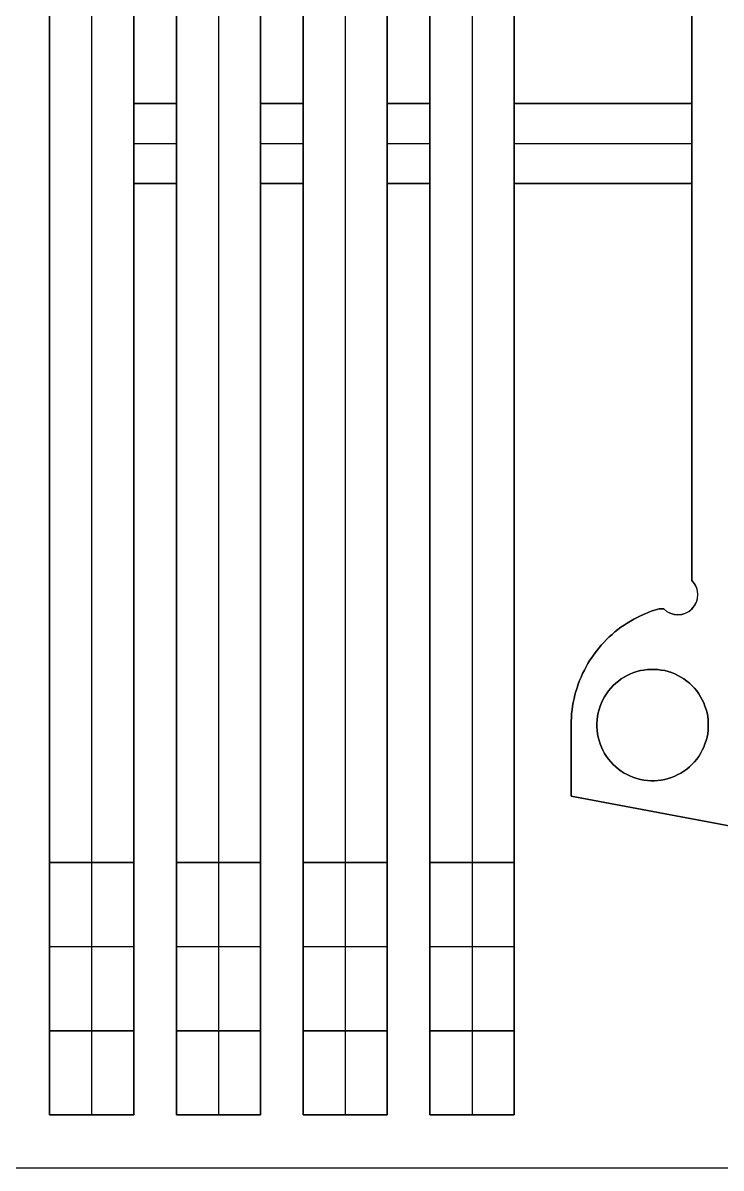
# Model space of a CAD drawing. Extents: x 24 to 120, y 0 to 48.
# Drawn here: x 48.29 to 54.83, y 0.03 to 10.76 of the extents above; entities that cross this region are included whole.
import ezdxf

# ---------------------------------------------------------------- set-up
doc = ezdxf.new("R2010")
doc.units = 0
doc.header["$MEASUREMENT"] = 0
for name, color, linetype in [('POCKETS_10_MM', 5, 'CONTINUOUS'), ('PROFILE_-_INSIDE', 30, 'CONTINUOUS'), ('PROFILE_-_OUTSIDE', 18, 'CONTINUOUS'), ('SOLIDS', 4, 'CONTINUOUS'), ('STOCK_PERIMETER', 1, 'CONTINUOUS'), ('TABS', 25, 'CONTINUOUS')]:
    doc.layers.add(name, color=color, linetype=linetype)

msp = doc.modelspace()

# ---------------------------------------------------------------- linework, layer by layer
at = {"layer": 'POCKETS_10_MM'}
for points in [[(49.329, 1.312), (49.329, 2.887), (48.541, 2.887), (48.541, 1.312)], [(50.516, 1.312), (50.516, 2.887), (49.729, 2.887), (49.729, 1.312)], [(51.703, 1.312), (51.703, 2.887), (50.916, 2.887), (50.916, 1.312)], [(52.891, 1.312), (52.891, 2.887), (52.103, 2.887), (52.103, 1.312)]]:
    msp.add_lwpolyline(points, close=True, dxfattribs=at)
at = {"layer": 'PROFILE_-_INSIDE'}
msp.add_lwpolyline([(54.704, 4.258), (54.708, 4.226), (54.71, 4.193), (54.71, 4.16), (54.708, 4.128), (54.704, 4.095), (54.698, 4.063), (54.689, 4.031), (54.679, 4), (54.667, 3.969), (54.653, 3.94), (54.637, 3.911), (54.62, 3.883), (54.601, 3.857), (54.58, 3.831), (54.557, 3.808), (54.533, 3.785), (54.508, 3.764), (54.482, 3.745), (54.454, 3.727), (54.425, 3.712), (54.395, 3.698), (54.365, 3.686), (54.334, 3.675), (54.302, 3.667), (54.27, 3.661), (54.237, 3.657), (54.205, 3.655), (54.172, 3.655), (54.139, 3.657), (54.106, 3.661), (54.074, 3.667), (54.042, 3.675), (54.011, 3.686), (53.981, 3.698), (53.951, 3.712), (53.922, 3.727), (53.895, 3.745), (53.868, 3.764), (53.843, 3.785), (53.819, 3.808), (53.797, 3.831), (53.776, 3.857), (53.756, 3.883), (53.739, 3.911), (53.723, 3.94), (53.709, 3.969), (53.697, 4), (53.687, 4.031), (53.679, 4.063), (53.673, 4.095), (53.668, 4.128), (53.666, 4.16), (53.666, 4.193), (53.668, 4.226), (53.673, 4.258), (53.679, 4.29), (53.687, 4.322), (53.697, 4.353), (53.709, 4.384), (53.723, 4.414), (53.739, 4.442), (53.756, 4.47), (53.776, 4.497), (53.797, 4.522), (53.819, 4.546), (53.843, 4.568), (53.868, 4.589), (53.895, 4.608), (53.922, 4.626), (53.951, 4.642), (53.981, 4.656), (54.011, 4.668), (54.042, 4.678), (54.074, 4.686), (54.106, 4.692), (54.139, 4.696), (54.172, 4.698), (54.205, 4.698), (54.237, 4.696), (54.27, 4.692), (54.302, 4.686), (54.334, 4.678), (54.365, 4.668), (54.395, 4.656), (54.425, 4.642), (54.454, 4.626), (54.482, 4.608), (54.508, 4.589), (54.533, 4.568), (54.557, 4.546), (54.58, 4.522), (54.601, 4.497), (54.62, 4.47), (54.637, 4.442), (54.653, 4.414), (54.667, 4.384), (54.679, 4.353), (54.689, 4.322), (54.698, 4.29)], close=True, dxfattribs=at)
at = {"layer": 'PROFILE_-_OUTSIDE'}
msp.add_line((54.557, 5.531), (54.557, 25.596), dxfattribs=at)
for points in [[(49.329, 0.525), (49.329, 31.101), (48.541, 31.101), (48.541, 0.525)], [(49.729, 0.525), (49.729, 31.101), (50.516, 31.101), (50.516, 2.887), (50.516, 1.312), (50.516, 0.525)], [(51.703, 0.525), (50.916, 0.525), (50.916, 31.101), (51.703, 31.101), (51.703, 2.887), (51.703, 1.312)], [(52.103, 0.525), (52.103, 31.101), (52.891, 31.101), (52.891, 2.887), (52.891, 1.312), (52.891, 0.525)]]:
    msp.add_lwpolyline(points, close=True, dxfattribs=at)
msp.add_lwpolyline([(67.599, 0.841), (53.425, 3.51), (53.425, 4.177), (53.426, 4.212), (53.428, 4.248), (53.43, 4.283), (53.434, 4.318), (53.439, 4.354), (53.445, 4.389), (53.453, 4.424), (53.461, 4.458), (53.47, 4.492), (53.481, 4.526), (53.492, 4.56), (53.505, 4.593), (53.518, 4.626), (53.533, 4.659), (53.549, 4.69), (53.565, 4.722), (53.583, 4.753), (53.602, 4.783), (53.621, 4.813), (53.641, 4.842), (53.663, 4.87), (53.685, 4.898), (53.708, 4.925), (53.732, 4.951), (53.757, 4.977), (53.782, 5.002), (53.809, 5.026), (53.836, 5.049), (53.863, 5.071), (53.892, 5.092), (53.921, 5.113), (53.951, 5.132), (53.981, 5.151), (54.012, 5.169), (54.043, 5.185), (54.075, 5.201), (54.108, 5.215), (54.141, 5.229), (54.174, 5.242), (54.207, 5.253), (54.241, 5.264), (54.249, 5.266), (54.292, 5.266)], dxfattribs=at)
msp.add_arc((54.425, 5.398), 0.188, 225.0016, 45, dxfattribs=at)
at = {"layer": 'SOLIDS'}
for p, q in [((48.541, 0.525, -0.738), (48.541, 31.101, -0.738)), ((48.935, 31.101, -0.738), (48.935, 0.525, -0.738)), ((49.329, 31.101, -0.738), (49.329, 0.525, -0.738)), ((49.729, 0.525, -0.738), (49.729, 31.101, -0.738)), ((50.122, 31.101, -0.738), (50.122, 0.525, -0.738)), ((50.516, 31.101, -0.738), (50.516, 0.525, -0.738)), ((50.916, 0.525, -0.738), (50.916, 31.101, -0.738)), ((51.31, 31.101, -0.738), (51.31, 0.525, -0.738)), ((51.703, 31.101, -0.738), (51.703, 0.525, -0.738)), ((52.103, 0.525, -0.738), (52.103, 31.101, -0.738)), ((52.497, 31.101, -0.738), (52.497, 0.525, -0.738)), ((52.891, 31.101, -0.738), (52.891, 0.525, -0.738)), ((48.541, 2.887), (48.541, 29.527)), ((48.541, 29.527, -0.369), (48.541, 2.887, -0.369)), ((48.935, 29.527), (48.935, 2.887)), ((49.329, 29.527), (49.329, 2.887)), ((49.329, 2.887, -0.369), (49.329, 29.527, -0.369)), ((49.729, 2.887), (49.729, 29.527)), ((49.729, 29.527, -0.369), (49.729, 2.887, -0.369)), ((50.122, 29.527), (50.122, 2.887)), ((50.516, 29.527), (50.516, 2.887)), ((50.516, 2.887, -0.369), (50.516, 29.527, -0.369)), ((50.916, 2.887), (50.916, 29.527)), ((50.916, 29.527, -0.369), (50.916, 2.887, -0.369)), ((51.31, 29.527), (51.31, 2.887)), ((51.703, 29.527), (51.703, 2.887)), ((51.703, 2.887, -0.369), (51.703, 29.527, -0.369)), ((52.103, 2.887), (52.103, 29.527)), ((52.103, 29.527, -0.369), (52.103, 2.887, -0.369)), ((52.497, 29.527), (52.497, 2.887)), ((52.891, 29.527), (52.891, 2.887)), ((52.891, 2.887, -0.369), (52.891, 29.527, -0.369)), ((54.557, 5.531), (54.557, 25.596)), ((54.557, 5.531, -0.738), (54.557, 25.596, -0.738)), ((54.557, 25.596, -0.369), (54.557, 5.531, -0.369)), ((54.557, 5.531, -0.738), (54.557, 5.531)), ((54.207, 5.253), (54.249, 5.266)), ((54.207, 5.253, -0.738), (54.249, 5.266, -0.738)), ((54.249, 5.266, -0.369), (54.207, 5.253, -0.369)), ((54.228, 5.259), (54.228, 5.259, -0.738)), ((54.249, 5.266), (54.292, 5.266)), ((54.249, 5.266, -0.738), (54.249, 5.266)), ((54.249, 5.266, -0.738), (54.292, 5.266, -0.738)), ((54.292, 5.266, -0.369), (54.249, 5.266, -0.369)), ((54.27, 5.266), (54.27, 5.266, -0.738)), ((54.292, 5.266), (54.292, 5.266, -0.738)), ((54.557, 5.266), (54.557, 5.266, -0.738)), ((53.951, 5.132), (53.981, 5.151)), ((53.951, 5.132, -0.738), (53.981, 5.151, -0.738)), ((53.981, 5.151, -0.369), (53.951, 5.132, -0.369)), ((53.981, 5.151), (54.012, 5.169)), ((53.981, 5.151, -0.738), (54.012, 5.169, -0.738)), ((54.012, 5.169, -0.369), (53.981, 5.151, -0.369)), ((53.981, 5.151, -0.738), (53.981, 5.151)), ((53.996, 5.16), (53.996, 5.16, -0.738)), ((54.012, 5.169), (54.043, 5.185)), ((54.012, 5.169, -0.738), (54.043, 5.185, -0.738)), ((54.043, 5.185, -0.369), (54.012, 5.169, -0.369)), ((54.012, 5.169, -0.738), (54.012, 5.169)), ((54.028, 5.177), (54.028, 5.177, -0.738)), ((54.043, 5.185), (54.075, 5.201)), ((54.043, 5.185, -0.738), (54.075, 5.201, -0.738)), ((54.075, 5.201, -0.369), (54.043, 5.185, -0.369)), ((54.043, 5.185, -0.738), (54.043, 5.185)), ((54.059, 5.193), (54.059, 5.193, -0.738)), ((54.075, 5.201), (54.108, 5.215)), ((54.075, 5.201, -0.738), (54.108, 5.215, -0.738)), ((54.108, 5.215, -0.369), (54.075, 5.201, -0.369)), ((54.075, 5.201, -0.738), (54.075, 5.201)), ((54.091, 5.208), (54.091, 5.208, -0.738)), ((54.108, 5.215), (54.141, 5.229)), ((54.108, 5.215, -0.738), (54.141, 5.229, -0.738)), ((54.141, 5.229, -0.369), (54.108, 5.215, -0.369)), ((54.108, 5.215, -0.738), (54.108, 5.215)), ((54.124, 5.222), (54.124, 5.222, -0.738)), ((54.141, 5.229), (54.174, 5.242)), ((54.141, 5.229, -0.738), (54.174, 5.242, -0.738)), ((54.174, 5.242, -0.369), (54.141, 5.229, -0.369)), ((54.141, 5.229, -0.738), (54.141, 5.229)), ((54.157, 5.235), (54.157, 5.235, -0.738)), ((54.174, 5.242), (54.207, 5.253)), ((54.174, 5.242, -0.738), (54.207, 5.253, -0.738)), ((54.207, 5.253, -0.369), (54.174, 5.242, -0.369)), ((54.174, 5.242, -0.738), (54.174, 5.242)), ((54.191, 5.247), (54.191, 5.247, -0.738)), ((54.207, 5.253, -0.738), (54.207, 5.253)), ((53.809, 5.026), (53.836, 5.049)), ((53.809, 5.026, -0.738), (53.836, 5.049, -0.738)), ((53.836, 5.049, -0.369), (53.809, 5.026, -0.369)), ((53.836, 5.049), (53.863, 5.071)), ((53.836, 5.049, -0.738), (53.863, 5.071, -0.738)), ((53.863, 5.071, -0.369), (53.836, 5.049, -0.369)), ((53.836, 5.049, -0.738), (53.836, 5.049)), ((53.85, 5.06), (53.85, 5.06, -0.738)), ((53.863, 5.071), (53.892, 5.092)), ((53.863, 5.071, -0.738), (53.892, 5.092, -0.738)), ((53.892, 5.092, -0.369), (53.863, 5.071, -0.369)), ((53.863, 5.071, -0.738), (53.863, 5.071)), ((53.878, 5.082), (53.878, 5.082, -0.738)), ((53.892, 5.092), (53.921, 5.113)), ((53.892, 5.092, -0.738), (53.921, 5.113, -0.738)), ((53.921, 5.113, -0.369), (53.892, 5.092, -0.369)), ((53.892, 5.092, -0.738), (53.892, 5.092)), ((53.906, 5.103), (53.906, 5.103, -0.738)), ((53.921, 5.113), (53.951, 5.132)), ((53.921, 5.113, -0.738), (53.951, 5.132, -0.738)), ((53.951, 5.132, -0.369), (53.921, 5.113, -0.369)), ((53.921, 5.113, -0.738), (53.921, 5.113)), ((53.936, 5.123), (53.936, 5.123, -0.738)), ((53.951, 5.132, -0.738), (53.951, 5.132)), ((53.966, 5.142), (53.966, 5.142, -0.738)), ((53.708, 4.925), (53.732, 4.951)), ((53.708, 4.925, -0.738), (53.732, 4.951, -0.738)), ((53.732, 4.951, -0.369), (53.708, 4.925, -0.369)), ((53.72, 4.938), (53.72, 4.938, -0.738)), ((53.732, 4.951), (53.757, 4.977)), ((53.732, 4.951, -0.738), (53.757, 4.977, -0.738)), ((53.757, 4.977, -0.369), (53.732, 4.951, -0.369)), ((53.732, 4.951, -0.738), (53.732, 4.951)), ((53.744, 4.964), (53.744, 4.964, -0.738)), ((53.757, 4.977), (53.782, 5.002)), ((53.757, 4.977, -0.738), (53.782, 5.002, -0.738)), ((53.782, 5.002, -0.369), (53.757, 4.977, -0.369)), ((53.757, 4.977, -0.738), (53.757, 4.977)), ((53.77, 4.989), (53.77, 4.989, -0.738)), ((53.782, 5.002), (53.809, 5.026)), ((53.782, 5.002, -0.738), (53.809, 5.026, -0.738)), ((53.809, 5.026, -0.369), (53.782, 5.002, -0.369)), ((53.782, 5.002, -0.738), (53.782, 5.002)), ((53.796, 5.014), (53.796, 5.014, -0.738)), ((53.809, 5.026, -0.738), (53.809, 5.026)), ((53.822, 5.037), (53.822, 5.037, -0.738)), ((53.621, 4.813), (53.641, 4.842)), ((53.621, 4.813, -0.738), (53.641, 4.842, -0.738)), ((53.641, 4.842, -0.369), (53.621, 4.813, -0.369)), ((53.641, 4.842), (53.663, 4.87)), ((53.641, 4.842, -0.738), (53.663, 4.87, -0.738)), ((53.663, 4.87, -0.369), (53.641, 4.842, -0.369)), ((53.641, 4.842, -0.738), (53.641, 4.842)), ((53.652, 4.856), (53.652, 4.856, -0.738)), ((53.663, 4.87), (53.685, 4.898)), ((53.663, 4.87, -0.738), (53.685, 4.898, -0.738)), ((53.685, 4.898, -0.369), (53.663, 4.87, -0.369)), ((53.663, 4.87, -0.738), (53.663, 4.87)), ((53.674, 4.884), (53.674, 4.884, -0.738)), ((53.685, 4.898), (53.708, 4.925)), ((53.685, 4.898, -0.738), (53.708, 4.925, -0.738)), ((53.708, 4.925, -0.369), (53.685, 4.898, -0.369)), ((53.685, 4.898, -0.738), (53.685, 4.898)), ((53.697, 4.912), (53.697, 4.912, -0.738)), ((53.708, 4.925, -0.738), (53.708, 4.925)), ((53.549, 4.69), (53.565, 4.722)), ((53.549, 4.69, -0.738), (53.565, 4.722, -0.738)), ((53.565, 4.722, -0.369), (53.549, 4.69, -0.369)), ((53.565, 4.722), (53.583, 4.753)), ((53.565, 4.722, -0.738), (53.583, 4.753, -0.738)), ((53.583, 4.753, -0.369), (53.565, 4.722, -0.369)), ((53.565, 4.722, -0.738), (53.565, 4.722)), ((53.574, 4.737), (53.574, 4.737, -0.738)), ((53.583, 4.753), (53.602, 4.783)), ((53.583, 4.753, -0.738), (53.602, 4.783, -0.738)), ((53.602, 4.783, -0.369), (53.583, 4.753, -0.369)), ((53.583, 4.753, -0.738), (53.583, 4.753)), ((53.592, 4.768), (53.592, 4.768, -0.738)), ((53.602, 4.783), (53.621, 4.813)), ((53.602, 4.783, -0.738), (53.621, 4.813, -0.738)), ((53.621, 4.813, -0.369), (53.602, 4.783, -0.369)), ((53.602, 4.783, -0.738), (53.602, 4.783)), ((53.611, 4.798), (53.611, 4.798, -0.738)), ((53.621, 4.813, -0.738), (53.621, 4.813)), ((53.631, 4.827), (53.631, 4.827, -0.738)), ((53.505, 4.593), (53.518, 4.626)), ((53.505, 4.593, -0.738), (53.518, 4.626, -0.738)), ((53.518, 4.626, -0.369), (53.505, 4.593, -0.369)), ((53.518, 4.626), (53.533, 4.659)), ((53.518, 4.626, -0.738), (53.533, 4.659, -0.738)), ((53.533, 4.659, -0.369), (53.518, 4.626, -0.369)), ((53.518, 4.626, -0.738), (53.518, 4.626)), ((53.526, 4.642), (53.526, 4.642, -0.738)), ((53.533, 4.659), (53.549, 4.69)), ((53.533, 4.659, -0.738), (53.549, 4.69, -0.738)), ((53.549, 4.69, -0.369), (53.533, 4.659, -0.369)), ((53.533, 4.659, -0.738), (53.533, 4.659)), ((53.541, 4.675), (53.541, 4.675, -0.738)), ((53.549, 4.69, -0.738), (53.549, 4.69)), ((53.557, 4.706), (53.557, 4.706, -0.738)), ((53.922, 4.626), (53.895, 4.608)), ((53.922, 4.626, -0.738), (53.895, 4.608, -0.738)), ((53.895, 4.608, -0.25), (53.922, 4.626, -0.25)), ((53.909, 4.617), (53.909, 4.617, -0.738)), ((53.951, 4.642), (53.922, 4.626)), ((53.951, 4.642, -0.738), (53.922, 4.626, -0.738)), ((53.922, 4.626, -0.25), (53.951, 4.642, -0.25)), ((53.922, 4.626, -0.738), (53.922, 4.626)), ((53.937, 4.634), (53.937, 4.634, -0.738)), ((53.981, 4.656), (53.951, 4.642)), ((53.981, 4.656, -0.738), (53.951, 4.642, -0.738)), ((53.951, 4.642, -0.25), (53.981, 4.656, -0.25)), ((53.951, 4.642, -0.738), (53.951, 4.642)), ((53.966, 4.649), (53.966, 4.649, -0.738)), ((54.011, 4.668), (53.981, 4.656)), ((54.011, 4.668, -0.738), (53.981, 4.656, -0.738)), ((53.981, 4.656, -0.25), (54.011, 4.668, -0.25)), ((53.981, 4.656, -0.738), (53.981, 4.656)), ((53.996, 4.662), (53.996, 4.662, -0.738)), ((54.042, 4.678), (54.011, 4.668)), ((54.042, 4.678, -0.738), (54.011, 4.668, -0.738)), ((54.011, 4.668, -0.25), (54.042, 4.678, -0.25)), ((54.011, 4.668, -0.738), (54.011, 4.668)), ((54.027, 4.673), (54.027, 4.673, -0.738)), ((54.074, 4.686), (54.042, 4.678)), ((54.074, 4.686, -0.738), (54.042, 4.678, -0.738)), ((54.042, 4.678, -0.25), (54.074, 4.686, -0.25)), ((54.042, 4.678, -0.738), (54.042, 4.678)), ((54.058, 4.682), (54.058, 4.682, -0.738)), ((54.106, 4.692), (54.074, 4.686)), ((54.106, 4.692, -0.738), (54.074, 4.686, -0.738)), ((54.074, 4.686, -0.25), (54.106, 4.692, -0.25)), ((54.074, 4.686, -0.738), (54.074, 4.686)), ((54.09, 4.689), (54.09, 4.689, -0.738)), ((54.139, 4.696), (54.106, 4.692)), ((54.139, 4.696, -0.738), (54.106, 4.692, -0.738)), ((54.106, 4.692, -0.25), (54.139, 4.696, -0.25)), ((54.106, 4.692, -0.738), (54.106, 4.692)), ((54.123, 4.694), (54.123, 4.694, -0.738)), ((54.172, 4.698), (54.139, 4.696)), ((54.172, 4.698, -0.738), (54.139, 4.696, -0.738)), ((54.139, 4.696, -0.25), (54.172, 4.698, -0.25)), ((54.139, 4.696, -0.738), (54.139, 4.696)), ((54.155, 4.697), (54.155, 4.697, -0.738)), ((54.205, 4.698), (54.172, 4.698)), ((54.205, 4.698, -0.738), (54.172, 4.698, -0.738)), ((54.172, 4.698, -0.738), (54.172, 4.698)), ((54.172, 4.698, -0.25), (54.205, 4.698, -0.25)), ((54.188, 4.698), (54.188, 4.698, -0.738)), ((54.237, 4.696), (54.205, 4.698)), ((54.237, 4.696, -0.738), (54.205, 4.698, -0.738)), ((54.205, 4.698, -0.738), (54.205, 4.698)), ((54.205, 4.698, -0.25), (54.237, 4.696, -0.25)), ((54.221, 4.697), (54.221, 4.697, -0.738)), ((54.27, 4.692), (54.237, 4.696)), ((54.27, 4.692, -0.738), (54.237, 4.696, -0.738)), ((54.237, 4.696, -0.738), (54.237, 4.696)), ((54.237, 4.696, -0.25), (54.27, 4.692, -0.25)), ((54.253, 4.694), (54.253, 4.694, -0.738)), ((54.302, 4.686), (54.27, 4.692)), ((54.302, 4.686, -0.738), (54.27, 4.692, -0.738)), ((54.27, 4.692, -0.738), (54.27, 4.692)), ((54.27, 4.692, -0.25), (54.302, 4.686, -0.25)), ((54.286, 4.689), (54.286, 4.689, -0.738)), ((54.334, 4.678), (54.302, 4.686)), ((54.334, 4.678, -0.738), (54.302, 4.686, -0.738)), ((54.302, 4.686, -0.738), (54.302, 4.686)), ((54.302, 4.686, -0.25), (54.334, 4.678, -0.25)), ((54.318, 4.682), (54.318, 4.682, -0.738)), ((54.365, 4.668), (54.334, 4.678)), ((54.365, 4.668, -0.738), (54.334, 4.678, -0.738)), ((54.334, 4.678, -0.738), (54.334, 4.678)), ((54.334, 4.678, -0.25), (54.365, 4.668, -0.25)), ((54.349, 4.673), (54.349, 4.673, -0.738)), ((54.395, 4.656), (54.365, 4.668)), ((54.395, 4.656, -0.738), (54.365, 4.668, -0.738)), ((54.365, 4.668, -0.738), (54.365, 4.668)), ((54.365, 4.668, -0.25), (54.395, 4.656, -0.25)), ((54.38, 4.662), (54.38, 4.662, -0.738)), ((54.425, 4.642), (54.395, 4.656)), ((54.425, 4.642, -0.738), (54.395, 4.656, -0.738)), ((54.395, 4.656, -0.738), (54.395, 4.656)), ((54.395, 4.656, -0.25), (54.425, 4.642, -0.25)), ((54.41, 4.649), (54.41, 4.649, -0.738)), ((54.454, 4.626), (54.425, 4.642)), ((54.454, 4.626, -0.738), (54.425, 4.642, -0.738)), ((54.425, 4.642, -0.738), (54.425, 4.642)), ((54.425, 4.642, -0.25), (54.454, 4.626, -0.25)), ((54.439, 4.634), (54.439, 4.634, -0.738)), ((54.482, 4.608), (54.454, 4.626)), ((54.482, 4.608, -0.738), (54.454, 4.626, -0.738)), ((54.454, 4.626, -0.738), (54.454, 4.626)), ((54.454, 4.626, -0.25), (54.482, 4.608, -0.25)), ((54.468, 4.617), (54.468, 4.617, -0.738)), ((53.47, 4.492), (53.481, 4.526)), ((53.47, 4.492, -0.738), (53.481, 4.526, -0.738)), ((53.481, 4.526, -0.369), (53.47, 4.492, -0.369)), ((53.475, 4.509), (53.475, 4.509, -0.738)), ((53.481, 4.526), (53.492, 4.56)), ((53.481, 4.526, -0.738), (53.492, 4.56, -0.738)), ((53.492, 4.56, -0.369), (53.481, 4.526, -0.369)), ((53.481, 4.526, -0.738), (53.481, 4.526)), ((53.486, 4.543), (53.486, 4.543, -0.738)), ((53.492, 4.56), (53.505, 4.593)), ((53.492, 4.56, -0.738), (53.505, 4.593, -0.738)), ((53.505, 4.593, -0.369), (53.492, 4.56, -0.369)), ((53.492, 4.56, -0.738), (53.492, 4.56)), ((53.499, 4.577), (53.499, 4.577, -0.738)), ((53.505, 4.593, -0.738), (53.505, 4.593)), ((53.512, 4.61), (53.512, 4.61, -0.738)), ((53.797, 4.522), (53.776, 4.497)), ((53.797, 4.522, -0.738), (53.776, 4.497, -0.738)), ((53.776, 4.497, -0.25), (53.797, 4.522, -0.25)), ((53.786, 4.509), (53.786, 4.509, -0.738)), ((53.819, 4.546), (53.797, 4.522)), ((53.819, 4.546, -0.738), (53.797, 4.522, -0.738)), ((53.797, 4.522, -0.25), (53.819, 4.546, -0.25)), ((53.797, 4.522, -0.738), (53.797, 4.522)), ((53.808, 4.534), (53.808, 4.534, -0.738)), ((53.843, 4.568), (53.819, 4.546)), ((53.843, 4.568, -0.738), (53.819, 4.546, -0.738)), ((53.819, 4.546, -0.25), (53.843, 4.568, -0.25)), ((53.819, 4.546, -0.738), (53.819, 4.546)), ((53.831, 4.557), (53.831, 4.557, -0.738)), ((53.868, 4.589), (53.843, 4.568)), ((53.868, 4.589, -0.738), (53.843, 4.568, -0.738)), ((53.843, 4.568, -0.25), (53.868, 4.589, -0.25)), ((53.843, 4.568, -0.738), (53.843, 4.568)), ((53.856, 4.579), (53.856, 4.579, -0.738)), ((53.895, 4.608), (53.868, 4.589)), ((53.895, 4.608, -0.738), (53.868, 4.589, -0.738)), ((53.868, 4.589, -0.25), (53.895, 4.608, -0.25)), ((53.868, 4.589, -0.738), (53.868, 4.589)), ((53.881, 4.599), (53.881, 4.599, -0.738)), ((53.895, 4.608, -0.738), (53.895, 4.608)), ((54.508, 4.589), (54.482, 4.608)), ((54.508, 4.589, -0.738), (54.482, 4.608, -0.738)), ((54.482, 4.608, -0.738), (54.482, 4.608)), ((54.482, 4.608, -0.25), (54.508, 4.589, -0.25)), ((54.495, 4.599), (54.495, 4.599, -0.738)), ((54.533, 4.568), (54.508, 4.589)), ((54.533, 4.568, -0.738), (54.508, 4.589, -0.738)), ((54.508, 4.589, -0.738), (54.508, 4.589)), ((54.508, 4.589, -0.25), (54.533, 4.568, -0.25)), ((54.521, 4.579), (54.521, 4.579, -0.738)), ((54.557, 4.546), (54.533, 4.568)), ((54.557, 4.546, -0.738), (54.533, 4.568, -0.738)), ((54.533, 4.568, -0.738), (54.533, 4.568)), ((54.533, 4.568, -0.25), (54.557, 4.546, -0.25)), ((54.545, 4.557), (54.545, 4.557, -0.738)), ((54.58, 4.522), (54.557, 4.546)), ((54.58, 4.522, -0.738), (54.557, 4.546, -0.738)), ((54.557, 4.546, -0.738), (54.557, 4.546)), ((54.557, 4.546, -0.25), (54.58, 4.522, -0.25)), ((54.568, 4.534), (54.568, 4.534, -0.738)), ((54.601, 4.497), (54.58, 4.522)), ((54.601, 4.497, -0.738), (54.58, 4.522, -0.738)), ((54.58, 4.522, -0.738), (54.58, 4.522)), ((54.58, 4.522, -0.25), (54.601, 4.497, -0.25)), ((54.59, 4.509), (54.59, 4.509, -0.738)), ((53.445, 4.389), (53.453, 4.424)), ((53.445, 4.389, -0.738), (53.453, 4.424, -0.738)), ((53.453, 4.424, -0.369), (53.445, 4.389, -0.369)), ((53.449, 4.406), (53.449, 4.406, -0.738)), ((53.453, 4.424), (53.461, 4.458)), ((53.453, 4.424, -0.738), (53.461, 4.458, -0.738)), ((53.461, 4.458, -0.369), (53.453, 4.424, -0.369)), ((53.453, 4.424, -0.738), (53.453, 4.424)), ((53.457, 4.441), (53.457, 4.441, -0.738)), ((53.461, 4.458), (53.47, 4.492)), ((53.461, 4.458, -0.738), (53.47, 4.492, -0.738)), ((53.47, 4.492, -0.369), (53.461, 4.458, -0.369)), ((53.461, 4.458, -0.738), (53.461, 4.458)), ((53.466, 4.475), (53.466, 4.475, -0.738)), ((53.47, 4.492, -0.738), (53.47, 4.492)), ((53.723, 4.414), (53.709, 4.384)), ((53.723, 4.414, -0.738), (53.709, 4.384, -0.738)), ((53.709, 4.384, -0.25), (53.723, 4.414, -0.25)), ((53.739, 4.442), (53.723, 4.414)), ((53.739, 4.442, -0.738), (53.723, 4.414, -0.738)), ((53.723, 4.414, -0.25), (53.739, 4.442, -0.25)), ((53.723, 4.414, -0.738), (53.723, 4.414)), ((53.731, 4.428), (53.731, 4.428, -0.738)), ((53.756, 4.47), (53.739, 4.442)), ((53.756, 4.47, -0.738), (53.739, 4.442, -0.738)), ((53.739, 4.442, -0.25), (53.756, 4.47, -0.25)), ((53.739, 4.442, -0.738), (53.739, 4.442)), ((53.748, 4.456), (53.748, 4.456, -0.738)), ((53.776, 4.497), (53.756, 4.47)), ((53.776, 4.497, -0.738), (53.756, 4.47, -0.738)), ((53.756, 4.47, -0.25), (53.776, 4.497, -0.25)), ((53.756, 4.47, -0.738), (53.756, 4.47)), ((53.766, 4.483), (53.766, 4.483, -0.738)), ((53.776, 4.497, -0.738), (53.776, 4.497)), ((54.62, 4.47), (54.601, 4.497)), ((54.62, 4.47, -0.738), (54.601, 4.497, -0.738)), ((54.601, 4.497, -0.738), (54.601, 4.497)), ((54.601, 4.497, -0.25), (54.62, 4.47, -0.25)), ((54.61, 4.483), (54.61, 4.483, -0.738)), ((54.637, 4.442), (54.62, 4.47)), ((54.637, 4.442, -0.738), (54.62, 4.47, -0.738)), ((54.62, 4.47, -0.738), (54.62, 4.47)), ((54.62, 4.47, -0.25), (54.637, 4.442, -0.25)), ((54.629, 4.456), (54.629, 4.456, -0.738)), ((54.653, 4.414), (54.637, 4.442)), ((54.653, 4.414, -0.738), (54.637, 4.442, -0.738)), ((54.637, 4.442, -0.738), (54.637, 4.442)), ((54.637, 4.442, -0.25), (54.653, 4.414, -0.25)), ((54.645, 4.428), (54.645, 4.428, -0.738)), ((54.667, 4.384), (54.653, 4.414)), ((54.667, 4.384, -0.738), (54.653, 4.414, -0.738)), ((54.653, 4.414, -0.738), (54.653, 4.414)), ((54.653, 4.414, -0.25), (54.667, 4.384, -0.25)), ((53.43, 4.283), (53.434, 4.318)), ((53.43, 4.283, -0.738), (53.434, 4.318, -0.738)), ((53.434, 4.318, -0.369), (53.43, 4.283, -0.369)), ((53.432, 4.301), (53.432, 4.301, -0.738)), ((53.434, 4.318), (53.439, 4.354)), ((53.434, 4.318, -0.738), (53.439, 4.354, -0.738)), ((53.439, 4.354, -0.369), (53.434, 4.318, -0.369)), ((53.434, 4.318, -0.738), (53.434, 4.318)), ((53.437, 4.336), (53.437, 4.336, -0.738)), ((53.439, 4.354), (53.445, 4.389)), ((53.439, 4.354, -0.738), (53.445, 4.389, -0.738)), ((53.445, 4.389, -0.369), (53.439, 4.354, -0.369)), ((53.439, 4.354, -0.738), (53.439, 4.354)), ((53.442, 4.371), (53.442, 4.371, -0.738)), ((53.445, 4.389, -0.738), (53.445, 4.389)), ((53.687, 4.322), (53.679, 4.29)), ((53.687, 4.322, -0.738), (53.679, 4.29, -0.738)), ((53.679, 4.29, -0.25), (53.687, 4.322, -0.25)), ((53.683, 4.306), (53.683, 4.306, -0.738)), ((53.697, 4.353), (53.687, 4.322)), ((53.697, 4.353, -0.738), (53.687, 4.322, -0.738)), ((53.687, 4.322, -0.25), (53.697, 4.353, -0.25)), ((53.687, 4.322, -0.738), (53.687, 4.322)), ((53.692, 4.338), (53.692, 4.338, -0.738)), ((53.709, 4.384), (53.697, 4.353)), ((53.709, 4.384, -0.738), (53.697, 4.353, -0.738)), ((53.697, 4.353, -0.25), (53.709, 4.384, -0.25)), ((53.697, 4.353, -0.738), (53.697, 4.353)), ((53.703, 4.369), (53.703, 4.369, -0.738)), ((53.709, 4.384, -0.738), (53.709, 4.384)), ((53.716, 4.399), (53.716, 4.399, -0.738)), ((54.66, 4.399), (54.66, 4.399, -0.738)), ((54.679, 4.353), (54.667, 4.384)), ((54.679, 4.353, -0.738), (54.667, 4.384, -0.738)), ((54.667, 4.384, -0.738), (54.667, 4.384)), ((54.667, 4.384, -0.25), (54.679, 4.353, -0.25)), ((54.673, 4.369), (54.673, 4.369, -0.738)), ((54.689, 4.322), (54.679, 4.353)), ((54.689, 4.322, -0.738), (54.679, 4.353, -0.738)), ((54.679, 4.353, -0.738), (54.679, 4.353)), ((54.679, 4.353, -0.25), (54.689, 4.322, -0.25)), ((54.684, 4.338), (54.684, 4.338, -0.738)), ((54.698, 4.29), (54.689, 4.322)), ((54.698, 4.29, -0.738), (54.689, 4.322, -0.738)), ((54.689, 4.322, -0.738), (54.689, 4.322)), ((54.689, 4.322, -0.25), (54.698, 4.29, -0.25)), ((54.693, 4.306), (54.693, 4.306, -0.738)), ((53.425, 3.51), (53.426, 4.212)), ((53.425, 3.51, -0.738), (53.426, 4.212, -0.738)), ((53.426, 4.212, -0.369), (53.425, 3.51, -0.369)), ((53.426, 4.212), (53.428, 4.248)), ((53.426, 4.212, -0.738), (53.428, 4.248, -0.738)), ((53.428, 4.248, -0.369), (53.426, 4.212, -0.369)), ((53.426, 4.212, -0.738), (53.426, 4.212)), ((53.427, 4.23), (53.427, 4.23, -0.738)), ((53.428, 4.248), (53.43, 4.283)), ((53.428, 4.248, -0.738), (53.43, 4.283, -0.738)), ((53.43, 4.283, -0.369), (53.428, 4.248, -0.369)), ((53.428, 4.248, -0.738), (53.428, 4.248)), ((53.429, 4.265), (53.429, 4.265, -0.738)), ((53.43, 4.283, -0.738), (53.43, 4.283)), ((53.668, 4.226), (53.666, 4.193)), ((53.668, 4.226, -0.738), (53.666, 4.193, -0.738)), ((53.666, 4.193, -0.25), (53.668, 4.226, -0.25)), ((53.666, 4.193), (53.666, 4.16)), ((53.666, 4.193, -0.738), (53.666, 4.16, -0.738)), ((53.666, 4.193, -0.738), (53.666, 4.193)), ((53.666, 4.16, -0.25), (53.666, 4.193, -0.25)), ((53.667, 4.209), (53.667, 4.209, -0.738)), ((53.673, 4.258), (53.668, 4.226)), ((53.673, 4.258, -0.738), (53.668, 4.226, -0.738)), ((53.668, 4.226, -0.25), (53.673, 4.258, -0.25)), ((53.668, 4.226, -0.738), (53.668, 4.226)), ((53.67, 4.242), (53.67, 4.242, -0.738)), ((53.679, 4.29), (53.673, 4.258)), ((53.679, 4.29, -0.738), (53.673, 4.258, -0.738)), ((53.673, 4.258, -0.25), (53.679, 4.29, -0.25)), ((53.673, 4.258, -0.738), (53.673, 4.258)), ((53.676, 4.274), (53.676, 4.274, -0.738)), ((53.679, 4.29, -0.738), (53.679, 4.29)), ((54.704, 4.258), (54.698, 4.29)), ((54.704, 4.258, -0.738), (54.698, 4.29, -0.738)), ((54.698, 4.29, -0.738), (54.698, 4.29)), ((54.698, 4.29, -0.25), (54.704, 4.258, -0.25)), ((54.701, 4.274), (54.701, 4.274, -0.738)), ((54.708, 4.226), (54.704, 4.258)), ((54.708, 4.226, -0.738), (54.704, 4.258, -0.738)), ((54.704, 4.258), (54.704, 4.258, -0.738)), ((54.704, 4.258, -0.25), (54.708, 4.226, -0.25)), ((54.706, 4.242), (54.706, 4.242, -0.738)), ((54.71, 4.193), (54.708, 4.226)), ((54.71, 4.193, -0.738), (54.708, 4.226, -0.738)), ((54.708, 4.226, -0.738), (54.708, 4.226)), ((54.708, 4.226, -0.25), (54.71, 4.193, -0.25)), ((54.709, 4.209), (54.709, 4.209, -0.738)), ((54.71, 4.16), (54.71, 4.193)), ((54.71, 4.16, -0.738), (54.71, 4.193, -0.738)), ((54.71, 4.193, -0.738), (54.71, 4.193)), ((54.71, 4.193, -0.25), (54.71, 4.16, -0.25)), ((53.425, 4.177), (53.425, 4.177, -0.738)), ((53.666, 4.177), (53.666, 4.177, -0.738)), ((53.666, 4.16), (53.668, 4.128)), ((53.666, 4.16, -0.738), (53.668, 4.128, -0.738)), ((53.666, 4.16, -0.738), (53.666, 4.16)), ((53.668, 4.128, -0.25), (53.666, 4.16, -0.25)), ((53.667, 4.144), (53.667, 4.144, -0.738)), ((53.668, 4.128), (53.673, 4.095)), ((53.668, 4.128, -0.738), (53.673, 4.095, -0.738)), ((53.668, 4.128, -0.738), (53.668, 4.128)), ((53.673, 4.095, -0.25), (53.668, 4.128, -0.25)), ((53.67, 4.111), (53.67, 4.111, -0.738)), ((53.673, 4.095), (53.679, 4.063)), ((53.673, 4.095, -0.738), (53.679, 4.063, -0.738)), ((53.673, 4.095, -0.738), (53.673, 4.095)), ((53.679, 4.063, -0.25), (53.673, 4.095, -0.25)), ((53.676, 4.079), (53.676, 4.079, -0.738)), ((54.698, 4.063), (54.704, 4.095)), ((54.698, 4.063, -0.738), (54.704, 4.095, -0.738)), ((54.704, 4.095, -0.25), (54.698, 4.063, -0.25)), ((54.701, 4.079), (54.701, 4.079, -0.738)), ((54.704, 4.095), (54.708, 4.128)), ((54.704, 4.095, -0.738), (54.708, 4.128, -0.738)), ((54.708, 4.128, -0.25), (54.704, 4.095, -0.25)), ((54.704, 4.095, -0.738), (54.704, 4.095)), ((54.706, 4.111), (54.706, 4.111, -0.738)), ((54.708, 4.128), (54.71, 4.16)), ((54.708, 4.128, -0.738), (54.71, 4.16, -0.738)), ((54.71, 4.16, -0.25), (54.708, 4.128, -0.25)), ((54.708, 4.128, -0.738), (54.708, 4.128)), ((54.709, 4.144), (54.709, 4.144, -0.738)), ((54.71, 4.177), (54.71, 4.177, -0.738)), ((54.71, 4.16, -0.738), (54.71, 4.16)), ((53.679, 4.063), (53.687, 4.031)), ((53.679, 4.063, -0.738), (53.687, 4.031, -0.738)), ((53.679, 4.063, -0.738), (53.679, 4.063)), ((53.687, 4.031, -0.25), (53.679, 4.063, -0.25)), ((53.683, 4.047), (53.683, 4.047, -0.738)), ((53.687, 4.031), (53.697, 4)), ((53.687, 4.031, -0.738), (53.697, 4, -0.738)), ((53.687, 4.031, -0.738), (53.687, 4.031)), ((53.697, 4, -0.25), (53.687, 4.031, -0.25)), ((53.692, 4.015), (53.692, 4.015, -0.738)), ((53.697, 4), (53.709, 3.969)), ((53.697, 4, -0.738), (53.709, 3.969, -0.738)), ((53.697, 4, -0.738), (53.697, 4)), ((53.709, 3.969, -0.25), (53.697, 4, -0.25)), ((53.703, 3.985), (53.703, 3.985, -0.738)), ((54.667, 3.969), (54.679, 4)), ((54.667, 3.969, -0.738), (54.679, 4, -0.738)), ((54.679, 4, -0.25), (54.667, 3.969, -0.25)), ((54.673, 3.985), (54.673, 3.985, -0.738)), ((54.679, 4), (54.689, 4.031)), ((54.679, 4, -0.738), (54.689, 4.031, -0.738)), ((54.689, 4.031, -0.25), (54.679, 4, -0.25)), ((54.679, 4, -0.738), (54.679, 4)), ((54.684, 4.015), (54.684, 4.015, -0.738)), ((54.689, 4.031), (54.698, 4.063)), ((54.689, 4.031, -0.738), (54.698, 4.063, -0.738)), ((54.698, 4.063, -0.25), (54.689, 4.031, -0.25)), ((54.689, 4.031, -0.738), (54.689, 4.031)), ((54.693, 4.047), (54.693, 4.047, -0.738)), ((54.698, 4.063, -0.738), (54.698, 4.063)), ((53.709, 3.969), (53.723, 3.94)), ((53.709, 3.969, -0.738), (53.723, 3.94, -0.738)), ((53.709, 3.969, -0.738), (53.709, 3.969)), ((53.723, 3.94, -0.25), (53.709, 3.969, -0.25)), ((53.716, 3.954), (53.716, 3.954, -0.738)), ((53.723, 3.94), (53.739, 3.911)), ((53.723, 3.94, -0.738), (53.739, 3.911, -0.738)), ((53.723, 3.94, -0.738), (53.723, 3.94)), ((53.739, 3.911, -0.25), (53.723, 3.94, -0.25)), ((53.731, 3.925), (53.731, 3.925, -0.738)), ((53.739, 3.911), (53.756, 3.883)), ((53.739, 3.911, -0.738), (53.756, 3.883, -0.738)), ((53.739, 3.911, -0.738), (53.739, 3.911)), ((53.756, 3.883, -0.25), (53.739, 3.911, -0.25)), ((53.748, 3.897), (53.748, 3.897, -0.738)), ((53.756, 3.883), (53.776, 3.857)), ((53.756, 3.883, -0.738), (53.776, 3.857, -0.738)), ((53.756, 3.883, -0.738), (53.756, 3.883)), ((53.776, 3.857, -0.25), (53.756, 3.883, -0.25)), ((53.766, 3.87), (53.766, 3.87, -0.738)), ((54.601, 3.857), (54.62, 3.883)), ((54.601, 3.857, -0.738), (54.62, 3.883, -0.738)), ((54.62, 3.883, -0.25), (54.601, 3.857, -0.25)), ((54.61, 3.87), (54.61, 3.87, -0.738)), ((54.62, 3.883), (54.637, 3.911)), ((54.62, 3.883, -0.738), (54.637, 3.911, -0.738)), ((54.637, 3.911, -0.25), (54.62, 3.883, -0.25)), ((54.62, 3.883, -0.738), (54.62, 3.883)), ((54.629, 3.897), (54.629, 3.897, -0.738)), ((54.637, 3.911), (54.653, 3.94)), ((54.637, 3.911, -0.738), (54.653, 3.94, -0.738)), ((54.653, 3.94, -0.25), (54.637, 3.911, -0.25)), ((54.637, 3.911, -0.738), (54.637, 3.911)), ((54.645, 3.925), (54.645, 3.925, -0.738)), ((54.653, 3.94), (54.667, 3.969)), ((54.653, 3.94, -0.738), (54.667, 3.969, -0.738)), ((54.667, 3.969, -0.25), (54.653, 3.94, -0.25)), ((54.653, 3.94, -0.738), (54.653, 3.94)), ((54.66, 3.954), (54.66, 3.954, -0.738)), ((54.667, 3.969, -0.738), (54.667, 3.969)), ((53.776, 3.857), (53.797, 3.831)), ((53.776, 3.857, -0.738), (53.797, 3.831, -0.738)), ((53.776, 3.857, -0.738), (53.776, 3.857)), ((53.797, 3.831, -0.25), (53.776, 3.857, -0.25)), ((53.786, 3.844), (53.786, 3.844, -0.738)), ((53.797, 3.831), (53.819, 3.808)), ((53.797, 3.831, -0.738), (53.819, 3.808, -0.738)), ((53.797, 3.831, -0.738), (53.797, 3.831)), ((53.819, 3.808, -0.25), (53.797, 3.831, -0.25)), ((53.808, 3.819), (53.808, 3.819, -0.738)), ((53.819, 3.808), (53.843, 3.785)), ((53.819, 3.808, -0.738), (53.843, 3.785, -0.738)), ((53.819, 3.808, -0.738), (53.819, 3.808)), ((53.843, 3.785, -0.25), (53.819, 3.808, -0.25)), ((53.831, 3.796), (53.831, 3.796, -0.738)), ((53.843, 3.785), (53.868, 3.764)), ((53.843, 3.785, -0.738), (53.868, 3.764, -0.738)), ((53.843, 3.785, -0.738), (53.843, 3.785)), ((53.868, 3.764, -0.25), (53.843, 3.785, -0.25)), ((53.856, 3.775), (53.856, 3.775, -0.738)), ((53.868, 3.764), (53.895, 3.745)), ((53.868, 3.764, -0.738), (53.895, 3.745, -0.738)), ((53.868, 3.764, -0.738), (53.868, 3.764)), ((53.895, 3.745, -0.25), (53.868, 3.764, -0.25)), ((54.482, 3.745), (54.508, 3.764)), ((54.482, 3.745, -0.738), (54.508, 3.764, -0.738)), ((54.508, 3.764, -0.25), (54.482, 3.745, -0.25)), ((54.508, 3.764), (54.533, 3.785)), ((54.508, 3.764, -0.738), (54.533, 3.785, -0.738)), ((54.533, 3.785, -0.25), (54.508, 3.764, -0.25)), ((54.508, 3.764, -0.738), (54.508, 3.764)), ((54.521, 3.775), (54.521, 3.775, -0.738)), ((54.533, 3.785), (54.557, 3.808)), ((54.533, 3.785, -0.738), (54.557, 3.808, -0.738)), ((54.557, 3.808, -0.25), (54.533, 3.785, -0.25)), ((54.533, 3.785, -0.738), (54.533, 3.785)), ((54.545, 3.796), (54.545, 3.796, -0.738)), ((54.557, 3.808), (54.58, 3.831)), ((54.557, 3.808, -0.738), (54.58, 3.831, -0.738)), ((54.58, 3.831, -0.25), (54.557, 3.808, -0.25)), ((54.557, 3.808, -0.738), (54.557, 3.808)), ((54.568, 3.819), (54.568, 3.819, -0.738)), ((54.58, 3.831), (54.601, 3.857)), ((54.58, 3.831, -0.738), (54.601, 3.857, -0.738)), ((54.601, 3.857, -0.25), (54.58, 3.831, -0.25)), ((54.58, 3.831, -0.738), (54.58, 3.831)), ((54.59, 3.844), (54.59, 3.844, -0.738)), ((54.601, 3.857, -0.738), (54.601, 3.857)), ((53.881, 3.755), (53.881, 3.755, -0.738)), ((53.895, 3.745), (53.922, 3.727)), ((53.895, 3.745, -0.738), (53.922, 3.727, -0.738)), ((53.895, 3.745, -0.738), (53.895, 3.745)), ((53.922, 3.727, -0.25), (53.895, 3.745, -0.25)), ((53.909, 3.736), (53.909, 3.736, -0.738)), ((53.922, 3.727), (53.951, 3.712)), ((53.922, 3.727, -0.738), (53.951, 3.712, -0.738)), ((53.922, 3.727, -0.738), (53.922, 3.727)), ((53.951, 3.712, -0.25), (53.922, 3.727, -0.25)), ((53.937, 3.719), (53.937, 3.719, -0.738)), ((53.951, 3.712), (53.981, 3.698)), ((53.951, 3.712, -0.738), (53.981, 3.698, -0.738)), ((53.951, 3.712, -0.738), (53.951, 3.712)), ((53.981, 3.698, -0.25), (53.951, 3.712, -0.25)), ((53.966, 3.705), (53.966, 3.705, -0.738)), ((53.981, 3.698), (54.011, 3.686)), ((53.981, 3.698, -0.738), (54.011, 3.686, -0.738)), ((53.981, 3.698, -0.738), (53.981, 3.698)), ((54.011, 3.686, -0.25), (53.981, 3.698, -0.25)), ((53.996, 3.692), (53.996, 3.692, -0.738)), ((54.011, 3.686), (54.042, 3.675)), ((54.011, 3.686, -0.738), (54.042, 3.675, -0.738)), ((54.011, 3.686, -0.738), (54.011, 3.686)), ((54.042, 3.675, -0.25), (54.011, 3.686, -0.25)), ((54.027, 3.68), (54.027, 3.68, -0.738)), ((54.042, 3.675), (54.074, 3.667)), ((54.042, 3.675, -0.738), (54.074, 3.667, -0.738)), ((54.042, 3.675, -0.738), (54.042, 3.675)), ((54.074, 3.667, -0.25), (54.042, 3.675, -0.25)), ((54.058, 3.671), (54.058, 3.671, -0.738)), ((54.074, 3.667), (54.106, 3.661)), ((54.074, 3.667, -0.738), (54.106, 3.661, -0.738)), ((54.074, 3.667, -0.738), (54.074, 3.667)), ((54.106, 3.661, -0.25), (54.074, 3.667, -0.25)), ((54.09, 3.664), (54.09, 3.664, -0.738)), ((54.106, 3.661), (54.139, 3.657)), ((54.106, 3.661, -0.738), (54.139, 3.657, -0.738)), ((54.106, 3.661, -0.738), (54.106, 3.661)), ((54.139, 3.657, -0.25), (54.106, 3.661, -0.25)), ((54.123, 3.659), (54.123, 3.659, -0.738)), ((54.139, 3.657), (54.172, 3.655)), ((54.139, 3.657, -0.738), (54.172, 3.655, -0.738)), ((54.139, 3.657, -0.738), (54.139, 3.657)), ((54.172, 3.655, -0.25), (54.139, 3.657, -0.25)), ((54.155, 3.656), (54.155, 3.656, -0.738)), ((54.172, 3.655), (54.205, 3.655)), ((54.172, 3.655, -0.738), (54.205, 3.655, -0.738)), ((54.172, 3.655, -0.738), (54.172, 3.655)), ((54.205, 3.655, -0.25), (54.172, 3.655, -0.25)), ((54.188, 3.655), (54.188, 3.655, -0.738)), ((54.205, 3.655), (54.237, 3.657)), ((54.205, 3.655, -0.738), (54.237, 3.657, -0.738)), ((54.237, 3.657, -0.25), (54.205, 3.655, -0.25)), ((54.205, 3.655, -0.738), (54.205, 3.655)), ((54.221, 3.656), (54.221, 3.656, -0.738)), ((54.237, 3.657), (54.27, 3.661)), ((54.237, 3.657, -0.738), (54.27, 3.661, -0.738)), ((54.27, 3.661, -0.25), (54.237, 3.657, -0.25)), ((54.237, 3.657, -0.738), (54.237, 3.657)), ((54.253, 3.659), (54.253, 3.659, -0.738)), ((54.27, 3.661), (54.302, 3.667)), ((54.27, 3.661, -0.738), (54.302, 3.667, -0.738)), ((54.302, 3.667, -0.25), (54.27, 3.661, -0.25)), ((54.27, 3.661, -0.738), (54.27, 3.661)), ((54.286, 3.664), (54.286, 3.664, -0.738)), ((54.302, 3.667), (54.334, 3.675)), ((54.302, 3.667, -0.738), (54.334, 3.675, -0.738)), ((54.334, 3.675, -0.25), (54.302, 3.667, -0.25)), ((54.302, 3.667, -0.738), (54.302, 3.667)), ((54.318, 3.671), (54.318, 3.671, -0.738)), ((54.334, 3.675), (54.365, 3.686)), ((54.334, 3.675, -0.738), (54.365, 3.686, -0.738)), ((54.365, 3.686, -0.25), (54.334, 3.675, -0.25)), ((54.334, 3.675, -0.738), (54.334, 3.675)), ((54.349, 3.68), (54.349, 3.68, -0.738)), ((54.365, 3.686), (54.395, 3.698)), ((54.365, 3.686, -0.738), (54.395, 3.698, -0.738)), ((54.395, 3.698, -0.25), (54.365, 3.686, -0.25)), ((54.365, 3.686, -0.738), (54.365, 3.686)), ((54.38, 3.692), (54.38, 3.692, -0.738)), ((54.395, 3.698), (54.425, 3.712)), ((54.395, 3.698, -0.738), (54.425, 3.712, -0.738)), ((54.425, 3.712, -0.25), (54.395, 3.698, -0.25)), ((54.395, 3.698, -0.738), (54.395, 3.698)), ((54.41, 3.705), (54.41, 3.705, -0.738)), ((54.425, 3.712), (54.454, 3.727)), ((54.425, 3.712, -0.738), (54.454, 3.727, -0.738)), ((54.454, 3.727, -0.25), (54.425, 3.712, -0.25)), ((54.425, 3.712, -0.738), (54.425, 3.712)), ((54.439, 3.719), (54.439, 3.719, -0.738)), ((54.454, 3.727), (54.482, 3.745)), ((54.454, 3.727, -0.738), (54.482, 3.745, -0.738)), ((54.482, 3.745, -0.25), (54.454, 3.727, -0.25)), ((54.454, 3.727, -0.738), (54.454, 3.727)), ((54.468, 3.736), (54.468, 3.736, -0.738)), ((54.482, 3.745, -0.738), (54.482, 3.745)), ((54.495, 3.755), (54.495, 3.755, -0.738)), ((67.599, 0.841), (53.425, 3.51)), ((67.599, 0.841, -0.738), (53.425, 3.51, -0.738)), ((53.425, 3.51, -0.738), (53.425, 3.51)), ((53.425, 3.51, -0.369), (67.599, 0.841, -0.369)), ((48.541, 2.887), (49.329, 2.887)), ((48.541, 2.887, -0.369), (48.541, 2.887)), ((48.541, 2.887, -0.369), (49.329, 2.887, -0.369)), ((48.541, 1.312, -0.369), (48.541, 2.887, -0.369)), ((49.329, 2.887, -0.185), (48.541, 2.887, -0.185)), ((48.935, 2.887), (48.935, 2.887, -0.369)), ((48.935, 2.887, -0.369), (48.935, 1.312, -0.369)), ((49.329, 2.887, -0.369), (49.329, 2.887)), ((49.329, 2.887, -0.369), (49.329, 1.312, -0.369)), ((49.729, 2.887, -0.369), (49.729, 2.887)), ((49.729, 2.887, -0.369), (50.516, 2.887, -0.369)), ((49.729, 2.887), (50.516, 2.887)), ((49.729, 1.312, -0.369), (49.729, 2.887, -0.369)), ((50.516, 2.887, -0.185), (49.729, 2.887, -0.185)), ((49.729, 2.887), (49.729, 2.887, -0.738)), ((50.122, 2.887), (50.122, 2.887, -0.369)), ((50.122, 2.887, -0.369), (50.122, 1.312, -0.369)), ((50.516, 2.887, -0.369), (50.516, 1.312, -0.369)), ((50.516, 2.887, -0.369), (50.516, 2.887)), ((50.516, 2.887, -0.369), (50.516, 2.887, -0.738)), ((50.916, 2.887, -0.369), (50.916, 2.887)), ((50.916, 2.887, -0.369), (51.703, 2.887, -0.369)), ((50.916, 2.887), (51.703, 2.887)), ((50.916, 1.312, -0.369), (50.916, 2.887, -0.369)), ((51.703, 2.887, -0.185), (50.916, 2.887, -0.185)), ((50.916, 2.887), (50.916, 2.887, -0.738)), ((51.31, 2.887), (51.31, 2.887, -0.369)), ((51.31, 2.887, -0.369), (51.31, 1.312, -0.369)), ((51.703, 2.887, -0.369), (51.703, 1.312, -0.369)), ((51.703, 2.887, -0.369), (51.703, 2.887)), ((51.703, 2.887, -0.369), (51.703, 2.887, -0.738)), ((52.103, 2.887, -0.369), (52.103, 2.887)), ((52.103, 2.887, -0.369), (52.891, 2.887, -0.369)), ((52.103, 2.887), (52.891, 2.887)), ((52.103, 1.312, -0.369), (52.103, 2.887, -0.369)), ((52.891, 2.887, -0.185), (52.103, 2.887, -0.185)), ((52.103, 2.887), (52.103, 2.887, -0.738)), ((52.497, 2.887), (52.497, 2.887, -0.369)), ((52.497, 2.887, -0.369), (52.497, 1.312, -0.369)), ((52.891, 2.887, -0.369), (52.891, 1.312, -0.369)), ((52.891, 2.887, -0.369), (52.891, 2.887)), ((52.891, 2.887, -0.369), (52.891, 2.887, -0.738)), ((48.541, 2.1, -0.369), (49.329, 2.1, -0.369)), ((49.729, 2.1, -0.369), (50.516, 2.1, -0.369)), ((50.916, 2.1, -0.369), (51.703, 2.1, -0.369)), ((52.103, 2.1, -0.369), (52.891, 2.1, -0.369)), ((48.541, 0.525), (48.541, 1.312)), ((49.329, 1.312), (48.541, 1.312)), ((49.329, 1.312, -0.369), (48.541, 1.312, -0.369)), ((48.541, 1.312, -0.369), (48.541, 1.312)), ((48.541, 1.312, -0.185), (49.329, 1.312, -0.185)), ((48.541, 1.312, -0.369), (48.541, 0.525, -0.369)), ((48.935, 1.312), (48.935, 1.312, -0.369)), ((48.935, 1.312), (48.935, 0.525)), ((49.329, 1.312), (49.329, 1.312, -0.369)), ((49.329, 1.312), (49.329, 0.525)), ((49.329, 0.525, -0.369), (49.329, 1.312, -0.369)), ((49.729, 0.525), (49.729, 1.312)), ((50.516, 1.312), (49.729, 1.312)), ((50.516, 1.312, -0.369), (49.729, 1.312, -0.369)), ((49.729, 1.312, -0.369), (49.729, 1.312)), ((49.729, 1.312, -0.185), (50.516, 1.312, -0.185)), ((49.729, 1.312, -0.369), (49.729, 0.525, -0.369)), ((49.729, 1.312, -0.369), (49.729, 1.312, -0.738)), ((50.122, 1.312), (50.122, 1.312, -0.369)), ((50.122, 1.312), (50.122, 0.525)), ((50.516, 1.312), (50.516, 1.312, -0.369)), ((50.516, 1.312), (50.516, 0.525)), ((50.516, 0.525, -0.369), (50.516, 1.312, -0.369)), ((50.516, 1.312), (50.516, 1.312, -0.738)), ((50.916, 0.525), (50.916, 1.312)), ((51.703, 1.312), (50.916, 1.312)), ((51.703, 1.312, -0.369), (50.916, 1.312, -0.369)), ((50.916, 1.312, -0.369), (50.916, 1.312)), ((50.916, 1.312, -0.185), (51.703, 1.312, -0.185)), ((50.916, 1.312, -0.369), (50.916, 0.525, -0.369)), ((50.916, 1.312, -0.369), (50.916, 1.312, -0.738)), ((51.31, 1.312), (51.31, 1.312, -0.369)), ((51.31, 1.312), (51.31, 0.525)), ((51.703, 1.312), (51.703, 1.312, -0.369)), ((51.703, 1.312), (51.703, 0.525)), ((51.703, 0.525, -0.369), (51.703, 1.312, -0.369)), ((51.703, 1.312), (51.703, 1.312, -0.738)), ((52.103, 0.525), (52.103, 1.312)), ((52.891, 1.312), (52.103, 1.312)), ((52.891, 1.312, -0.369), (52.103, 1.312, -0.369)), ((52.103, 1.312, -0.369), (52.103, 1.312)), ((52.103, 1.312, -0.185), (52.891, 1.312, -0.185)), ((52.103, 1.312, -0.369), (52.103, 0.525, -0.369)), ((52.103, 1.312, -0.369), (52.103, 1.312, -0.738)), ((52.497, 1.312), (52.497, 1.312, -0.369)), ((52.497, 1.312), (52.497, 0.525)), ((52.891, 1.312), (52.891, 1.312, -0.369)), ((52.891, 1.312), (52.891, 0.525)), ((52.891, 0.525, -0.369), (52.891, 1.312, -0.369)), ((52.891, 1.312), (52.891, 1.312, -0.738)), ((49.329, 0.525), (48.541, 0.525)), ((49.329, 0.525, -0.738), (48.541, 0.525, -0.738)), ((48.541, 0.525, -0.738), (48.541, 0.525)), ((48.541, 0.525, -0.369), (49.329, 0.525, -0.369)), ((48.935, 0.525), (48.935, 0.525, -0.738)), ((49.329, 0.525), (49.329, 0.525, -0.738)), ((50.516, 0.525), (49.729, 0.525)), ((49.729, 0.525), (49.729, 0.525, -0.738)), ((50.516, 0.525, -0.738), (49.729, 0.525, -0.738)), ((49.729, 0.525, -0.369), (50.516, 0.525, -0.369)), ((50.122, 0.525), (50.122, 0.525, -0.738)), ((50.516, 0.525, -0.738), (50.516, 0.525)), ((51.703, 0.525), (50.916, 0.525)), ((51.703, 0.525, -0.738), (50.916, 0.525, -0.738)), ((50.916, 0.525, -0.738), (50.916, 0.525)), ((50.916, 0.525, -0.369), (51.703, 0.525, -0.369)), ((51.31, 0.525), (51.31, 0.525, -0.738)), ((51.703, 0.525), (51.703, 0.525, -0.738)), ((52.891, 0.525), (52.103, 0.525)), ((52.103, 0.525), (52.103, 0.525, -0.738)), ((52.891, 0.525, -0.738), (52.103, 0.525, -0.738)), ((52.103, 0.525, -0.369), (52.891, 0.525, -0.369)), ((52.497, 0.525), (52.497, 0.525, -0.738)), ((52.891, 0.525, -0.738), (52.891, 0.525))]:
    msp.add_line(p, q, dxfattribs=at)
for centre, radius in [((54.425, 5.398), 0.188), ((54.425, 5.398, -0.738), 0.188), ((54.425, 5.398, -0.369), 0.187)]:
    msp.add_arc(centre, radius, 225.0016, 45, dxfattribs=at)
at = {"layer": 'STOCK_PERIMETER'}
msp.add_lwpolyline([(72.041, 0.025), (48.041, 0.025), (48.041, 48.025), (72.041, 48.025)], close=True, dxfattribs=at)
at = {"layer": 'TABS'}
for p, q in [((49.729, 10, -0.738), (49.329, 10, -0.738)), ((49.729, 10, -0.613), (49.329, 10, -0.613)), ((49.329, 10, -0.738), (49.329, 9.25, -0.738)), ((49.329, 10, -0.738), (49.329, 10, -0.613)), ((49.329, 9.25, -0.613), (49.329, 10, -0.613)), ((49.329, 10, -0.675), (49.729, 10, -0.675)), ((49.729, 9.25, -0.738), (49.729, 10, -0.738)), ((49.729, 10, -0.613), (49.729, 10, -0.738)), ((49.729, 10, -0.613), (49.729, 9.25, -0.613)), ((50.916, 10, -0.738), (50.516, 10, -0.738)), ((50.916, 10, -0.613), (50.516, 10, -0.613)), ((50.516, 10, -0.738), (50.516, 9.25, -0.738)), ((50.516, 10, -0.738), (50.516, 10, -0.613)), ((50.516, 9.25, -0.613), (50.516, 10, -0.613)), ((50.516, 10, -0.675), (50.916, 10, -0.675)), ((50.916, 9.25, -0.738), (50.916, 10, -0.738)), ((50.916, 10, -0.613), (50.916, 10, -0.738)), ((50.916, 10, -0.613), (50.916, 9.25, -0.613)), ((52.103, 10, -0.738), (51.703, 10, -0.738)), ((52.103, 10, -0.613), (51.703, 10, -0.613)), ((51.703, 10, -0.738), (51.703, 9.25, -0.738)), ((51.703, 10, -0.738), (51.703, 10, -0.613)), ((51.703, 9.25, -0.613), (51.703, 10, -0.613)), ((51.703, 10, -0.675), (52.103, 10, -0.675)), ((52.103, 9.25, -0.738), (52.103, 10, -0.738)), ((52.103, 10, -0.613), (52.103, 10, -0.738)), ((52.103, 10, -0.613), (52.103, 9.25, -0.613)), ((54.557, 10, -0.738), (52.891, 10, -0.738)), ((54.557, 10, -0.613), (52.891, 10, -0.613)), ((52.891, 10, -0.738), (52.891, 9.25, -0.738)), ((52.891, 10, -0.738), (52.891, 10, -0.613)), ((52.891, 9.25, -0.613), (52.891, 10, -0.613)), ((52.891, 10, -0.675), (54.557, 10, -0.675)), ((54.557, 9.25, -0.738), (54.557, 10, -0.738)), ((54.557, 10, -0.613), (54.557, 10, -0.738)), ((54.557, 10, -0.613), (54.557, 9.25, -0.613)), ((49.329, 9.625, -0.738), (49.729, 9.625, -0.738)), ((49.329, 9.625, -0.613), (49.729, 9.625, -0.613)), ((50.516, 9.625, -0.738), (50.916, 9.625, -0.738)), ((50.516, 9.625, -0.613), (50.916, 9.625, -0.613)), ((51.703, 9.625, -0.738), (52.103, 9.625, -0.738)), ((51.703, 9.625, -0.613), (52.103, 9.625, -0.613)), ((52.891, 9.625, -0.738), (54.557, 9.625, -0.738)), ((52.891, 9.625, -0.613), (54.557, 9.625, -0.613)), ((49.329, 9.25, -0.613), (49.329, 9.25, -0.738)), ((49.329, 9.25, -0.738), (49.729, 9.25, -0.738)), ((49.329, 9.25, -0.613), (49.729, 9.25, -0.613)), ((49.729, 9.25, -0.675), (49.329, 9.25, -0.675)), ((49.729, 9.25, -0.738), (49.729, 9.25, -0.613)), ((50.516, 9.25, -0.613), (50.516, 9.25, -0.738)), ((50.516, 9.25, -0.738), (50.916, 9.25, -0.738)), ((50.516, 9.25, -0.613), (50.916, 9.25, -0.613)), ((50.916, 9.25, -0.675), (50.516, 9.25, -0.675)), ((50.916, 9.25, -0.738), (50.916, 9.25, -0.613)), ((51.703, 9.25, -0.613), (51.703, 9.25, -0.738)), ((51.703, 9.25, -0.738), (52.103, 9.25, -0.738)), ((51.703, 9.25, -0.613), (52.103, 9.25, -0.613)), ((52.103, 9.25, -0.675), (51.703, 9.25, -0.675)), ((52.103, 9.25, -0.738), (52.103, 9.25, -0.613)), ((52.891, 9.25, -0.613), (52.891, 9.25, -0.738)), ((52.891, 9.25, -0.738), (54.557, 9.25, -0.738)), ((52.891, 9.25, -0.613), (54.557, 9.25, -0.613)), ((54.557, 9.25, -0.675), (52.891, 9.25, -0.675)), ((54.557, 9.25, -0.738), (54.557, 9.25, -0.613))]:
    msp.add_line(p, q, dxfattribs=at)

doc.saveas('drawing.dxf')
